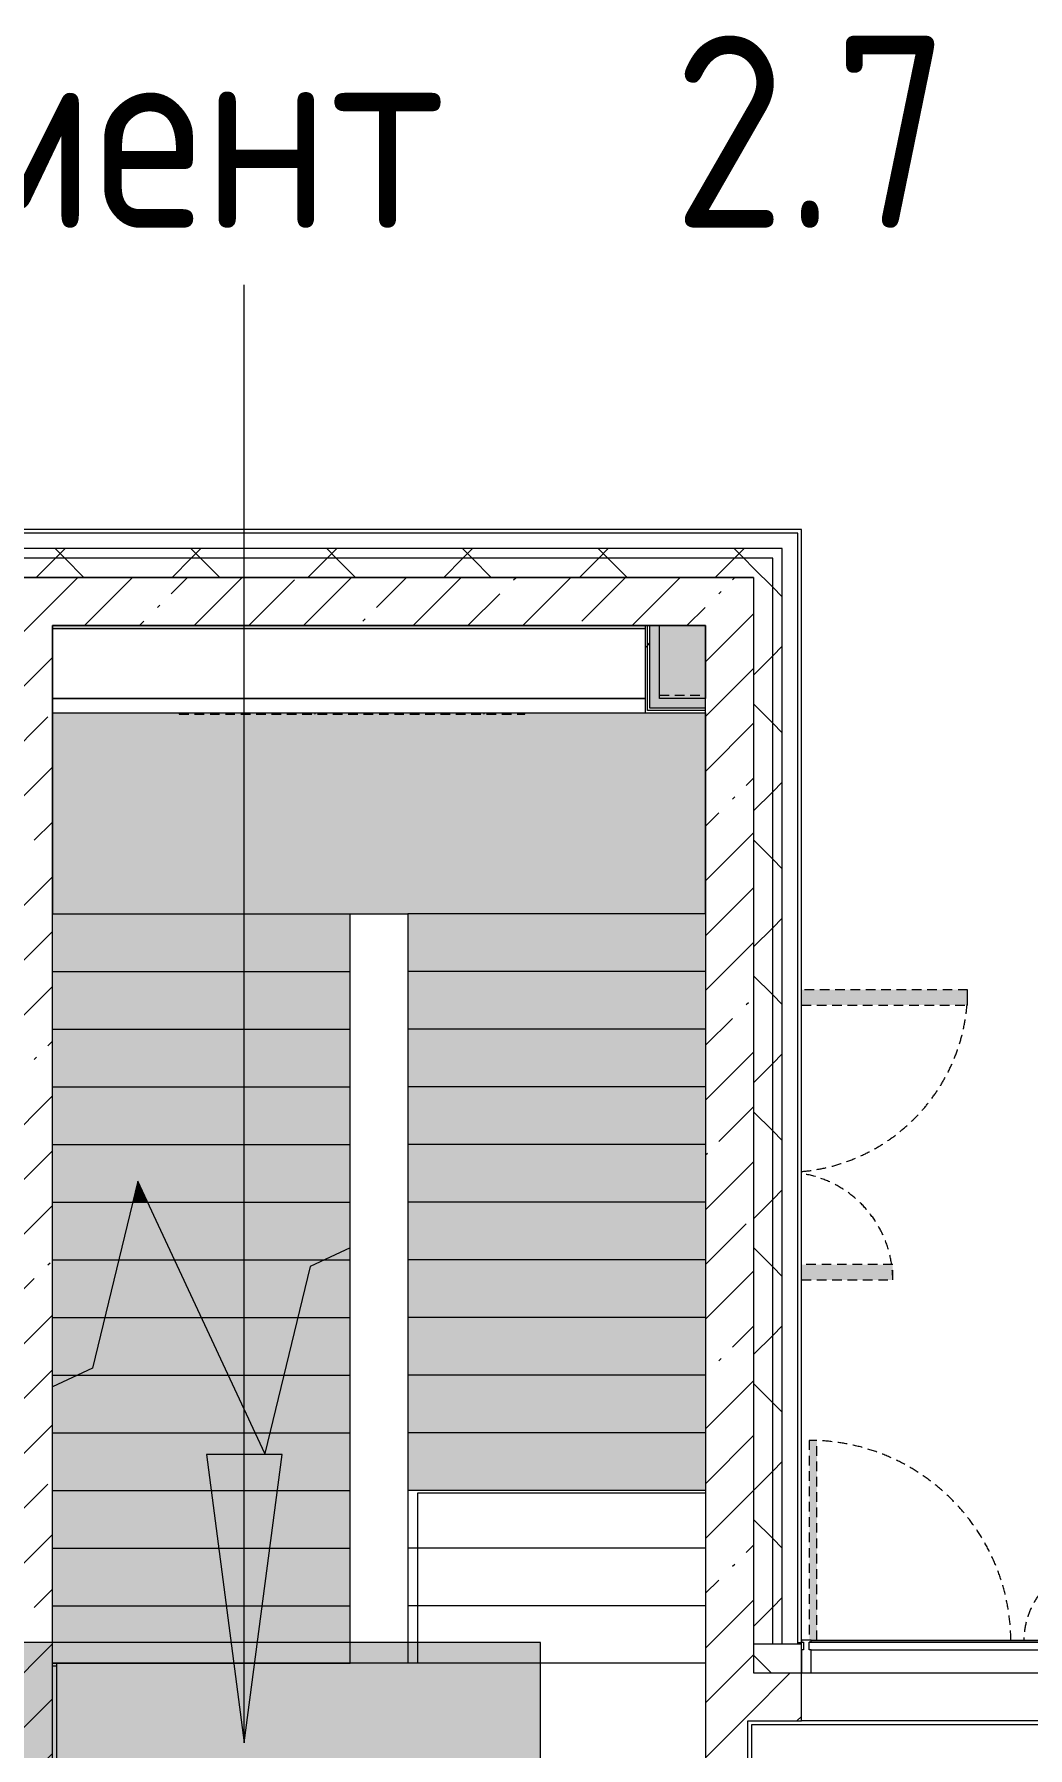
# Model space of a CAD drawing. Header units: millimetres. Extents: x 11693 to 241752, y -8553 to 29926.
# Drawn here: x 179055 to 184228, y 21011 to 29926 of the extents above; entities that cross this region are included whole.
import ezdxf

# ---------------------------------------------------------------- set-up
doc = ezdxf.new("R2010")
doc.units = ezdxf.units.MM
doc.linetypes.add('200_ШТРИХ__ш1_п0_6_', pattern=[80, 50, -30])
for name, color, linetype, lineweight in [('A-DETL', 7, 'Continuous', 5), ('A-DETL-MBND', 7, '200_ШТРИХ__ш1_п0_6_', 9), ('A-GLAZ-2', 7, 'Continuous', 5), ('A-GLAZ-CWMG-2', 7, 'Continuous', 5), ('A-WALL-2', 7, 'Continuous', 9), ('A-WALL-5', 7, 'Continuous', 5), ('I-WALL-3', 7, 'Continuous', 5), ('S-STRS-4', 7, 'Continuous', 5), ('S-STRS-MBND-1', 7, 'Continuous', 5)]:
    doc.layers.add(name, color=color, linetype=linetype, lineweight=lineweight)
doc.layers.add('A-DETL-GENF-2', color=7, linetype='Continuous', lineweight=9, true_color=0x4994b4, transparency=0.4)
doc.layers.add('S-STRS-3', color=7, linetype='Continuous', lineweight=15, true_color=0xd7cdc4, transparency=1)
for name, color, linetype, lineweight, true_color in [('A-FLOR-1', 7, 'Continuous', 5, 0xaaaaaa), ('A-FLOR-2', 7, 'Continuous', 5, 0x6f9cb0), ('G-ANNO-TEXT-1', 7, 'Continuous', 9, 0x3c3c3c), ('I-WALL-2', 7, 'Continuous', 9, 0xe7e7e7), ('S-STRS-5', 7, 'Continuous', 5, 0x2b586c), ('S-STRS-MBND-2', 7, 'Continuous', 5, 0x2b586c)]:
    doc.layers.add(name, color=color, linetype=linetype, lineweight=lineweight, true_color=true_color)
doc.styles.add('GOST Common_4', font='GOST_Common.ttf', dxfattribs={"width": 0.9, "height": 1000})
pattern_1 = [(45, (89739.8, 0), (-285.1231, 285.1231), []), (45, (90024.94, 0), (-285.1231, 285.1231), [504.031, -100.806, 16.764, -84.042])]
pattern_2 = [(45, (89739.8, 0), (-353.5534, 353.5534), []), (135, (89739.8, 0), (-353.5534, -353.5534), [])]
pattern_3 = [(45, (89739.8, 0), (-530.33, 530.33), []), (135, (89739.8, 0), (-530.33, -530.33), [])]

# ---------------------------------------------------------------- blocks, each defined once
blk = doc.blocks.new('110_Дверь_СКБ_2Ст_Внутренняя - ДН-4д_ ДОО_Дв_1450x2100h_Лестничная клетка-23615437-Общий план 2 этажа с размещением фрагментов 2_1-2_7')
at = {"layer": 'A-DETL-MBND'}
for points in [[(-662.5, 125), (-662.5, 990), (-742.5, 990), (-742.5, 125)], [(767.5, 600), (687.5, 600), (687.5, 125), (767.5, 125)]]:
    blk.add_hatch(color=256, dxfattribs=at).paths.add_polyline_path(points)
for p, q in [((-742.5, 990), (-742.5, 125)), ((-662.5, 990), (-742.5, 990)), ((-662.5, 125), (-662.5, 990)), ((767.5, 600), (687.5, 600)), ((687.5, 600), (687.5, 125)), ((767.5, 125), (767.5, 600))]:
    blk.add_line(p, q, dxfattribs=at)
for centre, radius, start, end in [((-742.5, 40), 950, 5.1855, 90), ((767.5, 40), 560, 90, 171.07571)]:
    blk.add_arc(centre, radius, start, end, dxfattribs=at)
blk = doc.blocks.new('DRS_ДПУ_распашная__2Ст_Прямоугольная1 - ВН-4_ Нр_ДО_1500х2200 глухая-26741401-Общий план 2 этажа с размещением фрагментов 2_1-2_7')
at = {"layer": 'A-DETL-MBND'}
h = blk.add_hatch(color=256, dxfattribs=at)
h.paths.add_polyline_path([(-760, 10), (-730, 10), (-730, 1050), (-770, 1050), (-770, 10)])
h.paths.add_polyline_path([(-760, 0), (-760, 10), (-770, 0)])
h = blk.add_hatch(color=256, dxfattribs=at)
h.paths.add_polyline_path([(760, 0), (770, 0), (760, 10)])
h.paths.add_polyline_path([(760, 10), (770, 10), (770, 423.1), (730, 423.1), (730, 10)])
for p, q in [((-770, 1050), (-770, 10)), ((-730, 1050), (-770, 1050)), ((-730, 10), (-730, 1050)), ((770, 423.1), (730, 423.1)), ((730, 423.1), (730, 10)), ((770, 10), (770, 423.1))]:
    blk.add_line(p, q, dxfattribs=at)
for centre, radius, start, end in [((-770, 0), 1050, 0.55196, 90), ((770, 0), 423.1, 90, 178.61029)]:
    blk.add_arc(centre, radius, start, end, dxfattribs=at)
blk = doc.blocks.new('Прямоугольный импост - Импост структурный с накладкой - 170мм-23713232-Общий план 2 этажа с размещением фрагментов 2_1-2_7')
at = {"layer": 'A-DETL-MBND'}
blk.add_line((0, 0), (-10, 0), dxfattribs=at)
blk = doc.blocks.new('Прямоугольный импост - Импост структурный с накладкой - 170мм-22874499-Общий план 2 этажа с размещением фрагментов 2_1-2_7')
at = {"layer": 'A-GLAZ-CWMG-2'}
for p, q in [((0, 160), (-50, 160)), ((-50, 160), (-50, 40)), ((0, 40), (0, 160)), ((-50, 40), (-40, 40)), ((-40, 0), (-50, 0)), ((-50, 0), (-50, -10)), ((-40, 40), (-40, 0)), ((-10, 0), (-10, 40)), ((-10, 40), (0, 40)), ((0, 0), (-10, 0)), ((0, -10), (0, 0)), ((-50, -10), (0, -10))]:
    blk.add_line(p, q, dxfattribs=at)
blk = doc.blocks.new('PNS_Панель прямоугольная1 - Нр_Стекло - 40мм-22959730-Общий план 2 этажа с размещением фрагментов 2_1-2_7')
at = {"layer": 'A-GLAZ-2'}
for p, q in [((-770, 0), (770, 0)), ((770, 0), (-770, 0)), ((-760, -40), (760, -40))]:
    blk.add_line(p, q, dxfattribs=at)
blk = doc.blocks.new('Прямоугольный импост - Импост структурный с накладкой - 170мм-22855553-Общий план 2 этажа с размещением фрагментов 2_1-2_7')
at = {"layer": 'A-GLAZ-CWMG-2'}
for p, q in [((93360, 21560), (93360, 21570)), ((93360, 21570), (94880, 21570)), ((94880, 21570), (94880, 21560)), ((93360, 21400), (94880, 21400))]:
    blk.add_line(p, q, dxfattribs=at)
blk = doc.blocks.new('Съемный металлический экран с перфорацией - E1-V183-Общий план 2 этажа с размещением фрагментов 2_1-2_7')
at = {"layer": 'A-DETL-MBND'}
h = blk.add_hatch(dxfattribs=at)
h.set_pattern_fill('FP_171', color=256, style=0, pattern_type=2)
h.set_pattern_definition([(0, (-89977.03, -26389), (0, 254), [68.059, -371.882]), (60, (-89850.03, -26354.97), (-219.97045, 127), [68.059, -371.882]), (120, (-89816, -26227.97), (-219.97045, -127), [68.059, -371.882]), (30, (-89908.97, -26389), (-5e-05, 508), [68.059, -439.941]), (30, (-90035.97, -26169.03), (-5e-05, 508), [68.059, -439.941]), (150, (-89977.03, -26389), (-439.941, -254), [68.059, -439.941]), (150, (-89850.03, -26169.03), (-439.941, -254), [68.059, -439.941]), (90, (-89816, -26296.03), (-439.941, 254), [68.059, -439.941]), (90, (-90070, -26296.03), (-439.941, 254), [68.059, -439.941])])
h.paths.add_polyline_path([(0, 0), (1800, 0), (1800, 6), (0, 6)])
for p, q in [((0, 6), (0, 0)), ((0, 0), (1800, 0)), ((1800, 0), (1800, 6))]:
    blk.add_line(p, q, dxfattribs=at)
blk = doc.blocks.new('Зашивка приборов отопления4 - Зашивка приборов отопления-33272095-Общий план 2 этажа с размещением фрагментов 2_1-2_7')
at = {"layer": 'A-DETL-MBND'}
blk.add_line((124530, 18850), (121445, 18850), dxfattribs=at)
blk = doc.blocks.new('Зашивка приборов отопления33 - Зашивка приборов отопления-33324347-Общий план 2 этажа с размещением фрагментов 2_1-2_7')
at = {"layer": 'A-WALL-5'}
for p, q in [((124365.9, 19498.8), (121280.9, 19498.8)), ((121280.9, 19136.3), (124365.9, 19136.3)), ((124365.9, 19136.3), (121280.9, 19136.3)), ((121280.9, 19061.3), (124365.9, 19061.3))]:
    blk.add_line(p, q, dxfattribs=at)

msp = doc.modelspace()

# ---------------------------------------------------------------- hatches: boundary and pattern name
at = {"layer": 'A-DETL-GENF-2'}
h = msp.add_hatch(color=256, dxfattribs=at)
h.paths.add_polyline_path([(155380.5, -100), (161610.5, -100), (161610.5, 7900), (155380.5, 7900), (155380.5, -45.4)])
h.paths.add_polyline_path([(109196.3, 5828), (120649.8, 5828), (120649.8, 9159), (98665.8, 9159), (98665.8, 5828), (101004.1, 5828)])
h.paths.add_polyline_path([(92812, 10900), (93999.8, 10900), (93999.8, 15358.1), (89471.8, 15358.1), (89471.8, 10900), (90763.9, 10900)])
h.paths.add_polyline_path([(103449.8, 10900), (109949.8, 10900), (109949.8, 15200), (103449.8, 15200), (103449.8, 13326.8)])
h.paths.add_polyline_path([(175269.8, 14480), (181689.8, 14480), (181689.8, 21558), (175269.8, 21558), (175269.8, 14542.4)])
h.paths.add_polyline_path([(163779.8, 22180), (163779.8, 27350), (160469.8, 27350), (160469.8, 22180), (162445.3, 22180)])
h.paths.add_polyline_path([(174489.8, 22600), (174489.8, 27350), (170809.8, 27350), (170809.8, 22600), (172685.5, 22600)])
at = {"layer": 'A-WALL-5'}
h = msp.add_hatch(dxfattribs=at)
h.set_pattern_fill('FP_49', color=256, style=0, pattern_type=2)
h.set_pattern_definition(pattern_2)
h.paths.add_polyline_path([(182899.8, 27200), (182899.8, 27250), (174489.8, 27250), (174489.8, 27200), (182799.8, 27200)])
h.paths.add_polyline_path([(170809.8, 27200), (170809.8, 27250), (170089.8, 27250), (170089.8, 27200), (170637.4, 27200)])
h.paths.add_polyline_path([(166079.8, 27200), (167589.8, 27200), (167589.8, 27250), (166079.8, 27250)])
h.paths.add_polyline_path([(163979.8, 27200), (163979.8, 27250), (163779.8, 27248.1), (163779.8, 27200)])
h.paths.add_polyline_path([(157699.8, 27200), (157699.8, 27250), (155899.8, 27250), (155899.8, 27200), (157325.2, 27200)])
h.paths.add_polyline_path([(160397.2, 27200), (160469.8, 27200), (160469.8, 27250), (158599.8, 27250), (158599.8, 27200)])
h.paths.add_polyline_path([(154695, 27200), (154999.8, 27200), (154999.8, 27250), (153919.8, 27250), (153919.8, 27200), (154253.1, 27200)])
h.paths.add_polyline_path([(150157, 27200), (150779.8, 27200), (150779.8, 27250), (149599.8, 27250), (149599.8, 27200)])
h.paths.add_polyline_path([(146573, 27200), (146899.8, 27200), (146899.8, 27250), (145649.7, 27250), (145649.7, 27200), (146061, 27200)])
h.paths.add_polyline_path([(144012.9, 27200), (144749.7, 27200), (144749.7, 27250), (143600, 27250), (143600, 27200)])
h.paths.add_polyline_path([(140500, 27200), (140500, 27250), (139400.1, 27250), (139404.8, 27200), (140428.8, 27200)])
h.paths.add_polyline_path([(138380.8, 27200), (138500.1, 27200), (138500.1, 27250), (137246.8, 27250), (137246.8, 27200), (137868.8, 27200)])
h.paths.add_polyline_path([(133772.7, 27200), (134146.8, 27200), (134146.8, 27250), (131749.8, 27250), (131749.8, 27200), (132748.7, 27200)])
h = msp.add_hatch(dxfattribs=at)
h.set_pattern_fill('FP_49', color=256, style=0, pattern_type=2)
h.set_pattern_definition(pattern_2)
h.paths.add_polyline_path([(182799.8, 27100), (182799.8, 27200), (174489.8, 27200), (174489.8, 27100), (181901.6, 27100)])
h.paths.add_polyline_path([(163979.8, 27100), (163979.8, 27200), (163779.8, 27200), (163779.8, 27100)])
h.paths.add_polyline_path([(166989.8, 27100), (167589.8, 27100), (167589.8, 27200), (166079.8, 27200), (166079.8, 27100), (166541.3, 27100)])
h.paths.add_polyline_path([(170089.8, 27100), (170809.8, 27100), (170809.8, 27200), (170089.8, 27200)])
h.paths.add_polyline_path([(160397.2, 27100), (160469.8, 27104.1), (160469.8, 27200), (158599.8, 27200), (158599.8, 27100), (160049.8, 27100)])
h.paths.add_polyline_path([(150495, 27100), (150779.8, 27100), (150779.8, 27200), (149599.8, 27200), (149599.8, 27100), (150157, 27100)])
h.paths.add_polyline_path([(154253.1, 27100), (154999.8, 27100), (154999.8, 27200), (153919.8, 27200), (153919.8, 27100)])
h.paths.add_polyline_path([(157699.8, 27100), (157699.8, 27200), (155899.8, 27200), (155899.8, 27100), (157325.2, 27100)])
h.paths.add_polyline_path([(146573, 27100), (146899.8, 27100), (146899.8, 27200), (145649.7, 27200), (145649.7, 27100), (146061, 27100)])
h.paths.add_polyline_path([(144749.7, 27100), (144749.7, 27200), (143600, 27200), (143600, 27100), (144012.9, 27100)])
h.paths.add_polyline_path([(140500, 27100), (140500, 27200), (139400.1, 27200), (139404.8, 27100), (140428.8, 27100)])
h.paths.add_polyline_path([(137246.8, 27100), (138500.1, 27100), (138500.1, 27200), (137246.8, 27200)])
h.paths.add_polyline_path([(134146.8, 27100), (134146.8, 27200), (131799.8, 27200), (131799.8, 27100), (133772.7, 27100)])
h = msp.add_hatch(dxfattribs=at)
h.set_pattern_fill('FP_49', color=256, style=0, pattern_type=2)
h.set_pattern_definition(pattern_2)
h.paths.add_polyline_path([(182799.8, 21550), (182899.8, 21550), (182899.8, 27200), (182799.8, 27200), (182799.8, 21558)])
h = msp.add_hatch(dxfattribs=at)
h.set_pattern_fill('FP_49', color=256, style=0, pattern_type=2)
h.set_pattern_definition(pattern_2)
h.paths.add_polyline_path([(182899.8, 21550), (182949.8, 21550), (182949.8, 27250), (182899.8, 27250), (182899.8, 21558)])
h = msp.add_hatch(dxfattribs=at)
h.set_pattern_fill('FP_49', color=256, style=0, pattern_type=2)
h.set_pattern_definition(pattern_2)
h.paths.add_polyline_path([(214819.8, 21400), (214969.8, 21400), (214969.8, 21550), (209890, 21550), (209890, 21400), (213646.2, 21400)])
h.paths.add_polyline_path([(208990, 21400), (208990, 21550), (207640.3, 21550), (207640.3, 21400), (208526.1, 21400)])
h.paths.add_polyline_path([(206740.3, 21400), (206740.3, 21550), (205340.3, 21550), (205340.3, 21400), (205840.3, 21400)])
h.paths.add_polyline_path([(203040.3, 21400), (203040.3, 21550), (201889.8, 21550), (201889.8, 21400)])
h.paths.add_polyline_path([(200789.8, 21400), (200989.8, 21400), (200989.8, 21550), (199690.3, 21550), (199690.3, 21400), (200334, 21400)])
h.paths.add_polyline_path([(198790.3, 21400), (198790.3, 21550), (197490.3, 21550), (197490.3, 21400), (198285.9, 21400)])
h.paths.add_polyline_path([(196590.3, 21400), (196590.3, 21550), (195290, 21550), (195290, 21400), (196237.9, 21400)])
h.paths.add_polyline_path([(192141.8, 21400), (192990, 21400), (192990, 21550), (191789.8, 21550), (191789.8, 21400)])
h.paths.add_polyline_path([(190539.8, 21400), (190889.8, 21400), (190889.8, 21550), (186349.8, 21550), (186349.8, 21400), (190319.8, 21400)])
h.paths.add_polyline_path([(183049.8, 21400), (183049.8, 21550), (182799.8, 21550), (182799.8, 21400), (182925.6, 21400)])
at = {"layer": 'G-ANNO-TEXT-1'}
msp.add_hatch(color=256, dxfattribs=at).paths.add_polyline_path([(180148.2, 21035.8), (180345.7, 22535.8), (179950.7, 22535.8)])
at = {"layer": 'I-WALL-2'}
for points in [[(182309.8, 26420), (182309.8, 26850), (182259.8, 26850), (182259.8, 26420)], [(182549.8, 26420), (182549.8, 26470), (182309.8, 26470), (182309.8, 26420)]]:
    msp.add_hatch(color=256, dxfattribs=at).paths.add_polyline_path(points)
at = {"layer": 'I-WALL-3'}
h = msp.add_hatch(dxfattribs=at)
h.set_pattern_fill('FP_57', color=256, style=0, pattern_type=2)
h.set_pattern_definition(pattern_1)
h.paths.add_polyline_path([(178899.8, 21558), (179149.8, 21558), (179149.8, 27100), (178899.8, 27100), (178899.8, 21836.3)])
h = msp.add_hatch(dxfattribs=at)
h.set_pattern_fill('FP_57', color=256, style=0, pattern_type=2)
h.set_pattern_definition(pattern_1)
h.paths.add_polyline_path([(182549.8, 26850), (182549.8, 27100), (179149.8, 27100), (179149.8, 26850), (181901.6, 26850)])
h = msp.add_hatch(dxfattribs=at)
h.set_pattern_fill('FP_57', color=256, style=0, pattern_type=2)
h.set_pattern_definition(pattern_1)
h.paths.add_polyline_path([(182769.8, 21550), (182799.8, 21558), (182799.8, 27100), (182549.8, 27100), (182549.8, 21550)])
h.paths.add_polyline_path([(182769.8, 21400), (182799.8, 21400), (182799.8, 21550), (182769.8, 21550)])
h = msp.add_hatch(dxfattribs=at)
h.set_pattern_fill('FP_169', color=256, style=0, pattern_type=2)
h.set_pattern_definition(pattern_3)
h.paths.add_polyline_path([(182247.3, 26395), (182247.3, 26850), (182234.8, 26850), (182234.8, 26395)])
h = msp.add_hatch(dxfattribs=at)
h.set_pattern_fill('FP_169', color=256, style=0, pattern_type=2)
h.set_pattern_definition(pattern_3)
h.paths.add_polyline_path([(182259.8, 26407.5), (182259.8, 26850), (182247.3, 26850), (182247.3, 26407.5)])
h = msp.add_hatch(dxfattribs=at)
h.set_pattern_fill('FP_57', color=256, style=0, pattern_type=2)
h.set_pattern_definition(pattern_1)
h.paths.add_polyline_path([(178899.8, 17270), (179149.8, 17270), (179149.8, 21558), (178899.8, 21558), (178899.8, 17556)])
h = msp.add_hatch(dxfattribs=at)
h.set_pattern_fill('FP_57', color=256, style=0, pattern_type=2)
h.set_pattern_definition(pattern_1)
h.paths.add_polyline_path([(182739.8, 13400), (182769.8, 13400), (182769.8, 13620), (182739.8, 13620), (182739.8, 13628), (182769.8, 13628), (182769.8, 21550), (182549.8, 21550), (182549.8, 13400)])
h = msp.add_hatch(dxfattribs=at)
h.set_pattern_fill('FP_57', color=256, style=0, pattern_type=2)
h.set_pattern_definition(pattern_1)
h.paths.add_polyline_path([(189069.8, 21150), (190319.8, 21150), (190319.8, 21400), (186349.8, 21400), (186349.8, 21150), (187021.7, 21150)])
h.paths.add_polyline_path([(182925.6, 21150), (183049.8, 21150), (183049.8, 21400), (182769.8, 21400), (182769.8, 21150)])
at = {"layer": 'S-STRS-3'}
h = msp.add_hatch(color=256, dxfattribs=at)
h.paths.add_polyline_path([(179149.8, 25350), (182549.8, 25350), (182549.8, 26395), (181609.8, 26395), (181609.8, 26389), (179809.8, 26389), (179809.8, 26395), (179149.8, 26395), (179149.8, 25483.3)])
h.paths.add_polyline_path([(182549.8, 26470), (182549.8, 26850), (182309.8, 26850), (182309.8, 26470)])
h.paths.add_polyline_path([(180877.6, 26832.5), (182234.8, 26832.5), (182234.8, 26850), (179149.8, 26850), (179149.8, 26832.5), (179171.4, 26832.5)])
for points in [[(179149.8, 25050), (180699.8, 25050), (180699.8, 25350), (179149.8, 25350)], [(180999.8, 25050), (182549.8, 25050), (182549.8, 25350), (180999.8, 25350)], [(180699.8, 24750), (180699.8, 25050), (179149.8, 25050), (179149.8, 24750)], [(180999.8, 24750), (182549.8, 24750), (182549.8, 25050), (180999.8, 25050)], [(180699.8, 24450), (180699.8, 24750), (179149.8, 24750), (179149.8, 24450)], [(180999.8, 24450), (182549.8, 24450), (182549.8, 24750), (180999.8, 24750)], [(180699.8, 24150), (180699.8, 24450), (179149.8, 24450), (179149.8, 24150), (179853.6, 24150)], [(180999.8, 24150), (182549.8, 24150), (182549.8, 24450), (180999.8, 24450)], [(179149.8, 23850), (180699.8, 23850), (180699.8, 24150), (179149.8, 24150)], [(180999.8, 23850), (182549.8, 23850), (182549.8, 24150), (180999.8, 24150)], [(179645, 23850), (179594.6, 23958.1), (179568.4, 23850)], [(179149.8, 23550), (180699.8, 23550), (180699.8, 23850), (179149.8, 23850), (179149.8, 23580)], [(180999.8, 23550), (182549.8, 23550), (182549.8, 23850), (180999.8, 23850)], [(179924.8, 23250), (180699.8, 23250), (180699.8, 23550), (179149.8, 23550), (179149.8, 23250), (179853.6, 23250)], [(180999.8, 23250), (182549.8, 23250), (182549.8, 23550), (180999.8, 23550)], [(180427.1, 22950), (180699.8, 22950), (180699.8, 23250), (179149.8, 23250), (179149.8, 22950), (180354.2, 22950)], [(182549.8, 22950), (182549.8, 23250), (180999.8, 23250), (180999.8, 22950), (181328.2, 22950)], [(180255, 22650), (180699.8, 22650), (180699.8, 22950), (179149.8, 22950), (179149.8, 22650), (180204.6, 22650)], [(180999.8, 22650), (182549.8, 22650), (182549.8, 22950), (180999.8, 22950)], [(179149.8, 22350), (180699.8, 22350), (180699.8, 22650), (179149.8, 22650), (179149.8, 22541.9)], [(180699.8, 22350), (180699.8, 22650), (180281.2, 22650), (180255, 22541.9), (180204.6, 22650), (179149.8, 22650), (179149.8, 22350)], [(180999.8, 22350), (182549.8, 22350), (182549.8, 22650), (180999.8, 22650)], [(179149.8, 22050), (180699.8, 22050), (180699.8, 22350), (179149.8, 22350)], [(179149.8, 22050), (180699.8, 22050), (180699.8, 22350), (179149.8, 22350)], [(179289.9, 21750), (180699.8, 21750), (180699.8, 22050), (179149.8, 22050), (179149.8, 21750)], [(180699.8, 21750), (180699.8, 22050), (179149.8, 22050), (179149.8, 21750)], [(179170.8, 21450), (180699.8, 21450), (180699.8, 21750), (179149.8, 21750), (179149.8, 21450), (179156.5, 21450)], [(180699.8, 21450), (180699.8, 21750), (179149.8, 21750), (179149.8, 21450)]]:
    msp.add_hatch(color=256, dxfattribs=at).paths.add_polyline_path(points)
h = msp.add_hatch(color=256, dxfattribs=at)
h.paths.add_polyline_path([(179495.5, 23550), (179784.9, 23550), (179645, 23850), (179568.4, 23850), (179522.2, 23659.8)])
h.paths.add_polyline_path([(180699.8, 23550), (180699.8, 23611.4), (180568.2, 23550)])
h = msp.add_hatch(color=256, dxfattribs=at)
h.paths.add_polyline_path([(179853.6, 23250), (179924.8, 23250), (179784.9, 23550), (179495.5, 23550), (179422.6, 23250), (179784.9, 23250)])
h.paths.add_polyline_path([(180699.8, 23250), (180699.8, 23550), (180568.2, 23550), (180491.3, 23514.1), (180427.1, 23250)])
h = msp.add_hatch(color=256, dxfattribs=at)
h.paths.add_polyline_path([(180699.8, 22950), (180699.8, 23250), (180427.1, 23250), (180354.2, 22950)])
h.paths.add_polyline_path([(179281.5, 22950), (180064.7, 22950), (179924.8, 23250), (179422.6, 23250), (179358.4, 22985.9)])
h = msp.add_hatch(color=256, dxfattribs=at)
h.paths.add_polyline_path([(180427.1, 22650), (180699.8, 22650), (180699.8, 22950), (180354.2, 22950), (180281.2, 22650), (180354.2, 22650)])
h.paths.add_polyline_path([(179149.8, 22650), (180204.6, 22650), (180064.7, 22950), (179281.5, 22950), (179149.8, 22888.6)])

# ---------------------------------------------------------------- linework, layer by layer
at = {"layer": 'A-DETL'}
for p, q in [((181689.8, 21558), (175269.8, 21558)), ((181689.8, 14480), (181689.8, 21558))]:
    msp.add_line(p, q, dxfattribs=at)
at = {"layer": 'A-DETL-MBND'}
for p in [(182309.8, 26487.5), (182549.8, 26470)]:
    msp.add_line(p, (182549.8, 26487.5), dxfattribs=at)
at = {"layer": 'A-FLOR-1'}
for p, q in [((182549.8, 22335), (181049.8, 22335)), ((181049.8, 22335), (181049.8, 21450)), ((182789.8, 21130), (182789.8, 13628)), ((184919.8, 21130), (182789.8, 21130)), ((184919.8, 21150), (183049.8, 21150))]:
    msp.add_line(p, q, dxfattribs=at)
at = {"layer": 'A-FLOR-2'}
for p, q in [((182549.8, 21450), (179149.8, 21450)), ((179170.8, 21435), (179149.8, 21435)), ((179170.8, 21450), (179170.8, 17871))]:
    msp.add_line(p, q, dxfattribs=at)
at = {"layer": 'A-WALL-2'}
for p, q in [((183029.8, 27330), (170089.8, 27330)), ((183029.8, 21550), (183029.8, 27330)), ((182949.8, 27250), (170089.8, 27250)), ((182899.8, 27200), (170089.8, 27200)), ((182899.8, 21550), (182899.8, 27200)), ((182949.8, 21550), (182949.8, 27250)), ((182799.8, 27100), (182799.8, 21400)), ((182247.3, 26407.5), (182247.3, 26850)), ((182259.8, 26420), (182259.8, 26850)), ((182549.8, 26407.5), (182247.3, 26407.5)), ((182549.8, 26420), (182259.8, 26420)), ((182549.8, 26395), (182549.8, 26470)), ((182549.8, 21550), (182549.8, 21150)), ((183049.8, 21550), (182799.8, 21550)), ((183029.8, 21558), (183049.8, 21558)), ((183049.8, 21553), (183029.8, 21553)), ((182799.8, 21400), (183049.8, 21400))]:
    msp.add_line(p, q, dxfattribs=at)
at = {"layer": 'A-WALL-5'}
for p, q in [((183049.8, 27350), (167589.8, 27350)), ((183049.8, 21400), (183049.8, 27350)), ((173939.8, 27100), (182799.8, 27100))]:
    msp.add_line(p, q, dxfattribs=at)
at = {"layer": 'G-ANNO-TEXT-1'}
for p, q in [((180148.2, 21035.8), (180148.2, 28621.8)), ((180345.7, 22535.8), (179950.7, 22535.8)), ((179950.7, 22535.8), (180148.2, 21035.8)), ((180148.2, 21035.8), (180345.7, 22535.8))]:
    msp.add_line(p, q, dxfattribs=at)
at = {"layer": 'I-WALL-3'}
for p, q in [((182799.8, 27100), (178899.8, 27100)), ((179149.8, 17850), (179149.8, 26850)), ((179149.8, 26850), (182549.8, 26850)), ((182234.8, 26850), (182234.8, 26395)), ((182309.8, 26470), (182309.8, 26850)), ((182549.8, 26850), (182549.8, 26470)), ((182234.8, 26395), (182549.8, 26395)), ((182549.8, 26470), (182309.8, 26470)), ((182549.8, 26395), (182549.8, 17850)), ((183049.8, 21150), (183049.8, 21400)), ((182769.8, 13628), (182769.8, 21150)), ((182769.8, 21150), (183049.8, 21150))]:
    msp.add_line(p, q, dxfattribs=at)
at = {"layer": 'S-STRS-4'}
for p, q in [((179149.8, 25350), (180699.8, 25350)), ((179149.8, 25350), (180699.8, 25350)), ((180699.8, 25350), (180999.8, 25350)), ((180699.8, 25050), (180699.8, 25350)), ((182549.8, 25350), (180999.8, 25350)), ((180999.8, 25350), (180999.8, 25050)), ((182549.8, 25350), (180999.8, 25350)), ((179149.8, 25050), (180699.8, 25050)), ((179149.8, 25050), (180699.8, 25050)), ((180699.8, 24750), (180699.8, 25050)), ((180999.8, 25050), (180999.8, 24750)), ((182549.8, 25050), (180999.8, 25050)), ((182549.8, 25050), (180999.8, 25050)), ((179149.8, 24750), (180699.8, 24750)), ((179149.8, 24750), (180699.8, 24750)), ((180699.8, 24450), (180699.8, 24750)), ((180999.8, 24750), (180999.8, 24450)), ((182549.8, 24750), (180999.8, 24750)), ((182549.8, 24750), (180999.8, 24750)), ((179149.8, 24450), (180699.8, 24450)), ((179149.8, 24450), (180699.8, 24450)), ((180699.8, 24150), (180699.8, 24450)), ((180999.8, 24450), (180999.8, 24150)), ((182549.8, 24450), (180999.8, 24450)), ((182549.8, 24450), (180999.8, 24450)), ((179149.8, 24150), (180699.8, 24150)), ((179149.8, 24150), (180699.8, 24150)), ((180699.8, 23850), (180699.8, 24150)), ((180999.8, 24150), (180999.8, 23850)), ((182549.8, 24150), (180999.8, 24150)), ((182549.8, 24150), (180999.8, 24150)), ((179149.8, 23850), (179568.4, 23850)), ((179149.8, 23850), (179568.4, 23850)), ((179568.4, 23850), (179645, 23850)), ((179568.4, 23850), (179645, 23850)), ((179568.4, 23850), (179645, 23850)), ((179568.4, 23850), (179645, 23850)), ((179645, 23850), (180699.8, 23850)), ((179645, 23850), (180699.8, 23850)), ((180699.8, 23611.4), (180699.8, 23850)), ((180999.8, 23850), (180999.8, 23550)), ((182549.8, 23850), (180999.8, 23850)), ((182549.8, 23850), (180999.8, 23850)), ((179149.8, 23550), (179495.5, 23550)), ((179149.8, 23550), (179495.5, 23550)), ((179495.5, 23550), (179784.9, 23550)), ((179495.5, 23550), (179784.9, 23550)), ((179495.5, 23550), (179784.9, 23550)), ((179495.5, 23550), (179784.9, 23550)), ((179784.9, 23550), (180568.2, 23550)), ((179784.9, 23550), (180568.2, 23550)), ((180568.2, 23550), (180699.8, 23550)), ((180568.2, 23550), (180699.8, 23550)), ((180568.2, 23550), (180699.8, 23550)), ((180568.2, 23550), (180699.8, 23550)), ((180699.8, 23550), (180699.8, 23611.4)), ((180699.8, 23550), (180699.8, 23611.4)), ((180699.8, 23250), (180699.8, 23550)), ((180699.8, 23250), (180699.8, 23550)), ((180999.8, 23550), (180999.8, 23250)), ((182549.8, 23550), (180999.8, 23550)), ((182549.8, 23550), (180999.8, 23550)), ((179149.8, 23250), (179422.6, 23250)), ((179149.8, 23250), (179422.6, 23250)), ((179422.6, 23250), (179924.8, 23250)), ((179422.6, 23250), (179924.8, 23250)), ((179422.6, 23250), (179924.8, 23250)), ((179422.6, 23250), (179924.8, 23250)), ((179924.8, 23250), (180427.1, 23250)), ((179924.8, 23250), (180427.1, 23250)), ((180427.1, 23250), (180699.8, 23250)), ((180427.1, 23250), (180699.8, 23250)), ((180427.1, 23250), (180699.8, 23250)), ((180427.1, 23250), (180699.8, 23250)), ((180699.8, 22950), (180699.8, 23250)), ((180699.8, 22950), (180699.8, 23250)), ((180999.8, 23250), (180999.8, 22950)), ((182549.8, 23250), (180999.8, 23250)), ((182549.8, 23250), (180999.8, 23250)), ((179149.8, 22950), (179281.5, 22950)), ((179149.8, 22950), (179281.5, 22950)), ((179281.5, 22950), (180064.7, 22950)), ((179281.5, 22950), (180064.7, 22950)), ((179281.5, 22950), (180064.7, 22950)), ((179281.5, 22950), (180064.7, 22950)), ((180064.7, 22950), (180354.2, 22950)), ((180064.7, 22950), (180354.2, 22950)), ((180354.2, 22950), (180699.8, 22950)), ((180354.2, 22950), (180699.8, 22950)), ((180354.2, 22950), (180699.8, 22950)), ((180354.2, 22950), (180699.8, 22950)), ((180699.8, 22650), (180699.8, 22950)), ((180699.8, 22650), (180699.8, 22950)), ((180999.8, 22950), (180999.8, 22650)), ((182549.8, 22950), (180999.8, 22950)), ((182549.8, 22950), (180999.8, 22950)), ((179149.8, 22650), (180204.6, 22650)), ((179149.8, 22650), (180204.6, 22650)), ((179149.8, 22650), (180204.6, 22650)), ((179149.8, 22650), (180204.6, 22650)), ((180204.6, 22650), (180281.2, 22650)), ((180204.6, 22650), (180281.2, 22650)), ((180281.2, 22650), (180699.8, 22650)), ((180281.2, 22650), (180699.8, 22650)), ((180281.2, 22650), (180699.8, 22650)), ((180281.2, 22650), (180699.8, 22650)), ((180699.8, 22350), (180699.8, 22650)), ((180699.8, 22350), (180699.8, 22650)), ((180999.8, 22650), (180999.8, 22350)), ((182549.8, 22650), (180999.8, 22650)), ((182549.8, 22650), (180999.8, 22650)), ((179149.8, 22350), (180699.8, 22350)), ((179149.8, 22350), (180699.8, 22350)), ((179149.8, 22350), (180699.8, 22350)), ((179149.8, 22350), (180699.8, 22350)), ((180699.8, 22050), (180699.8, 22350)), ((180699.8, 22050), (180699.8, 22350)), ((182549.8, 22350), (180999.8, 22350)), ((179149.8, 22050), (180699.8, 22050)), ((179149.8, 22050), (180699.8, 22050)), ((179149.8, 22050), (180699.8, 22050)), ((179149.8, 22050), (180699.8, 22050)), ((180699.8, 21750), (180699.8, 22050)), ((180699.8, 21750), (180699.8, 22050)), ((179149.8, 21750), (180699.8, 21750)), ((179149.8, 21750), (180699.8, 21750)), ((179149.8, 21750), (180699.8, 21750)), ((179149.8, 21750), (180699.8, 21750)), ((180699.8, 21558), (180699.8, 21750)), ((180699.8, 21558), (180699.8, 21750))]:
    msp.add_line(p, q, dxfattribs=at)
at = {"layer": 'S-STRS-5'}
for p, q in [((180699.8, 21450), (180699.8, 21558)), ((180699.8, 21450), (180699.8, 21558)), ((179149.8, 21450), (180699.8, 21450)), ((179149.8, 21450), (180699.8, 21450))]:
    msp.add_line(p, q, dxfattribs=at)
at = {"layer": 'S-STRS-MBND-1'}
for p, q in [((179149.8, 26850), (179149.8, 25350)), ((182549.8, 26850), (179149.8, 26850)), ((182549.8, 25350), (182549.8, 26850)), ((179149.8, 25350), (180699.8, 25350)), ((179149.8, 23550), (179149.8, 25350)), ((179149.8, 25350), (180699.8, 25350)), ((180699.8, 25350), (180999.8, 25350)), ((180699.8, 23611.4), (180699.8, 25350)), ((182549.8, 25350), (180999.8, 25350)), ((180999.8, 25350), (180999.8, 21558)), ((182549.8, 25350), (180999.8, 25350)), ((182549.8, 25350), (182549.8, 21450)), ((179149.8, 25050), (180699.8, 25050)), ((179149.8, 25050), (180699.8, 25050)), ((182549.8, 25050), (180999.8, 25050)), ((182549.8, 25050), (180999.8, 25050)), ((179149.8, 24750), (180699.8, 24750)), ((179149.8, 24750), (180699.8, 24750)), ((182549.8, 24750), (180999.8, 24750)), ((182549.8, 24750), (180999.8, 24750)), ((179149.8, 24450), (180699.8, 24450)), ((179149.8, 24450), (180699.8, 24450)), ((182549.8, 24450), (180999.8, 24450)), ((182549.8, 24450), (180999.8, 24450)), ((179149.8, 24150), (180699.8, 24150)), ((179149.8, 24150), (180699.8, 24150)), ((182549.8, 24150), (180999.8, 24150)), ((182549.8, 24150), (180999.8, 24150)), ((179594.6, 23958.1), (179358.4, 22985.9)), ((180255, 22541.9), (179594.6, 23958.1)), ((179149.8, 23850), (179568.4, 23850)), ((179149.8, 23850), (179568.4, 23850)), ((179645, 23850), (180699.8, 23850)), ((179645, 23850), (180699.8, 23850)), ((182549.8, 23850), (180999.8, 23850)), ((182549.8, 23850), (180999.8, 23850)), ((179149.8, 23550), (179495.5, 23550)), ((179149.8, 23550), (179495.5, 23550)), ((179784.9, 23550), (180568.2, 23550)), ((179784.9, 23550), (180568.2, 23550)), ((180699.8, 23611.4), (180491.3, 23514.1)), ((182549.8, 23550), (180999.8, 23550)), ((182549.8, 23550), (180999.8, 23550)), ((180491.3, 23514.1), (180255, 22541.9)), ((179149.8, 23250), (179422.6, 23250)), ((179149.8, 23250), (179422.6, 23250)), ((179924.8, 23250), (180427.1, 23250)), ((179924.8, 23250), (180427.1, 23250)), ((182549.8, 23250), (180999.8, 23250)), ((182549.8, 23250), (180999.8, 23250)), ((179358.4, 22985.9), (179149.8, 22888.6)), ((179149.8, 22950), (179281.5, 22950)), ((179149.8, 22950), (179281.5, 22950)), ((180064.7, 22950), (180354.2, 22950)), ((180064.7, 22950), (180354.2, 22950)), ((182549.8, 22950), (180999.8, 22950)), ((182549.8, 22950), (180999.8, 22950)), ((180204.6, 22650), (180281.2, 22650)), ((180204.6, 22650), (180281.2, 22650)), ((182549.8, 22650), (180999.8, 22650)), ((182549.8, 22650), (180999.8, 22650)), ((182549.8, 22350), (180999.8, 22350)), ((182549.8, 22350), (180999.8, 22350)), ((182549.8, 22050), (180999.8, 22050)), ((182549.8, 22050), (180999.8, 22050)), ((182549.8, 21750), (180999.8, 21750)), ((182549.8, 21750), (180999.8, 21750)), ((182549.8, 21450), (181689.8, 21450))]:
    msp.add_line(p, q, dxfattribs=at)
at = {"layer": 'S-STRS-MBND-2'}
for p in [(180999.8, 21558), (181689.8, 21450)]:
    msp.add_line(p, (180999.8, 21450), dxfattribs=at)

# ---------------------------------------------------------------- block references
at = {"layer": 'A-DETL-MBND'}
for name, p in [('Зашивка приборов отопления4 - Зашивка приборов отопления-33272095-Общий план 2 этажа с размещением фрагментов 2_1-2_7', (57704.8, 8000)), ('Съемный металлический экран с перфорацией - E1-V183-Общий план 2 этажа с размещением фрагментов 2_1-2_7', (179809.8, 26389)), ('DRS_ДПУ_распашная__2Ст_Прямоугольная1 - ВН-4_ Нр_ДО_1500х2200 глухая-26741401-Общий план 2 этажа с размещением фрагментов 2_1-2_7', (183859.8, 21560))]:
    msp.add_blockref(name, p, dxfattribs=at)
for name, p, rotation in [('110_Дверь_СКБ_2Ст_Внутренняя - ДН-4д_ ДОО_Дв_1450x2100h_Лестничная клетка-23615437-Общий план 2 этажа с размещением фрагментов 2_1-2_7', (182924.8, 24212.5), 269.9999999999998), ('Прямоугольный импост - Импост структурный с накладкой - 170мм-23713232-Общий план 2 этажа с размещением фрагментов 2_1-2_7', (183049.8, 21560), 180)]:
    msp.add_blockref(name, p, dxfattribs=dict(at, rotation=rotation))
at = {"layer": 'A-GLAZ-2'}
msp.add_blockref('PNS_Панель прямоугольная1 - Нр_Стекло - 40мм-22959730-Общий план 2 этажа с размещением фрагментов 2_1-2_7', (183859.8, 21560), dxfattribs=at)
at = {"layer": 'A-GLAZ-CWMG-2', "rotation": 180}
msp.add_blockref('Прямоугольный импост - Импост структурный с накладкой - 170мм-22874499-Общий план 2 этажа с размещением фрагментов 2_1-2_7', (183049.8, 21560), dxfattribs=at)
at = {"layer": 'A-GLAZ-CWMG-2'}
msp.add_blockref('Прямоугольный импост - Импост структурный с накладкой - 170мм-22855553-Общий план 2 этажа с размещением фрагментов 2_1-2_7', (89739.8, 0), dxfattribs=at)
at = {"layer": 'A-WALL-5'}
msp.add_blockref('Зашивка приборов отопления33 - Зашивка приборов отопления-33324347-Общий план 2 этажа с размещением фрагментов 2_1-2_7', (57869, 7333.7), dxfattribs=at)

# ---------------------------------------------------------------- texts
at = {"layer": 'G-ANNO-TEXT-1', "char_height": 1000, "attachment_point": 1, "style": 'GOST Common_4'}
for s, insert, width in [('Фрагмент', (176000.1, 29919.7), 7070.884), (' 2.7', (181834.1, 29919.7), 2308.86)]:
    msp.add_mtext(s, dxfattribs=dict(at, insert=insert, width=width))

doc.saveas('drawing.dxf')
